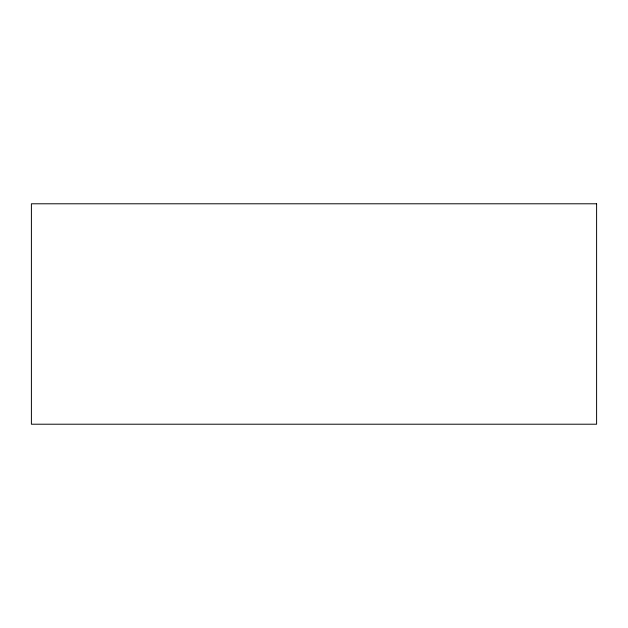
<?xml version="1.0" encoding="UTF-8"?>
<svg xmlns="http://www.w3.org/2000/svg" width="628" height="628" viewBox="0 0 628 628"><rect width="100%" height="100%" fill="white"/><g stroke="black" fill="none" stroke-linecap="round" stroke-linejoin="round"><path stroke-width="0.94" d="M596.6 203.786L31.4 203.786L31.4 424.214L596.6 424.214L596.6 203.786"/></g></svg>
